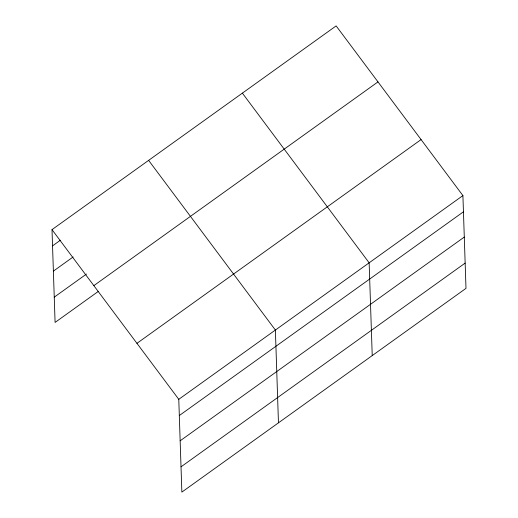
<?xml version="1.0" encoding="UTF-8"?>
<svg xmlns="http://www.w3.org/2000/svg" width="518" height="518" viewBox="0 0 518 518"><rect width="100%" height="100%" fill="white"/><g stroke="black" fill="none" stroke-linecap="round" stroke-linejoin="round"><path stroke-width="0.78" d="M52.007 229.636L336.143 25.9L462.911 195.584L465.993 288.364L181.857 492.1L178.775 399.326L52.007 229.636L55.089 322.416L98.459 291.31M52.551 245.856L60.431 240.203M53.386 271.121L73.103 256.986M54.248 297.151L86.454 274.061M93.842 285.632L377.978 81.896M136.946 343.33L421.082 139.588M178.775 399.326L462.911 195.584M179.312 415.546L463.448 211.804M180.154 440.805L464.29 237.069M181.015 466.835L465.151 263.099M242.379 93.136L369.146 262.82L372.228 355.594M148.614 160.366L275.382 330.05L278.457 422.83"/></g></svg>
